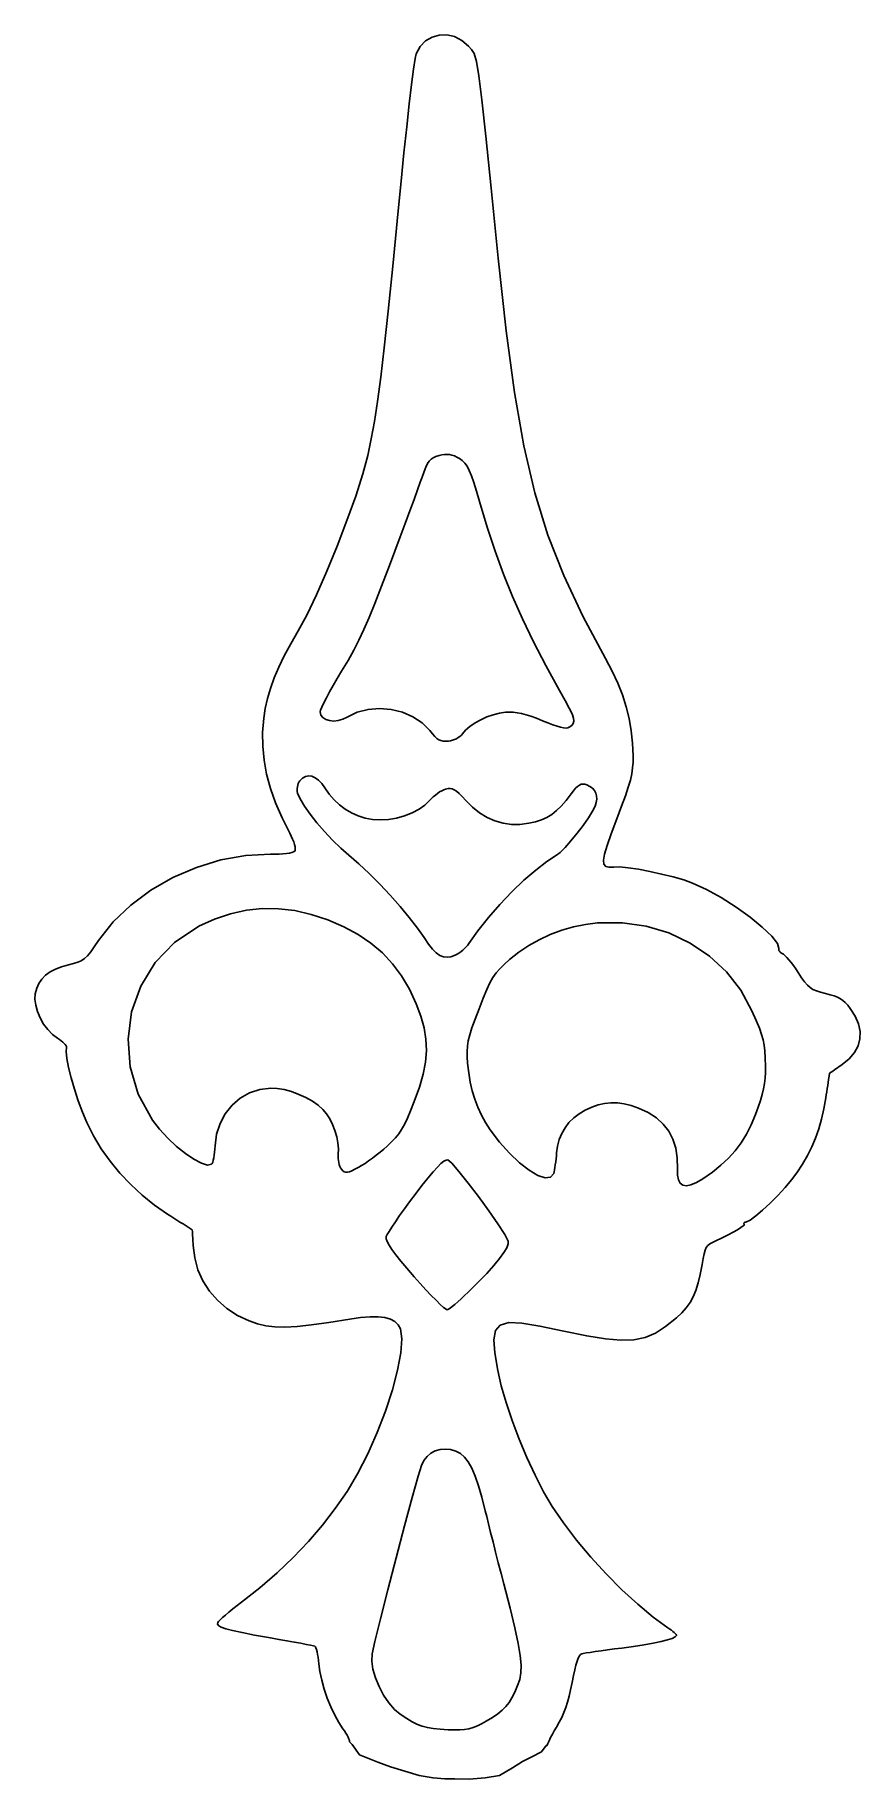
# Model space of a CAD drawing. Extents: x -11.7 to 11.9, y 0.1 to 49.9.
import ezdxf

# ---------------------------------------------------------------- set-up
doc = ezdxf.new("R2010")
doc.units = 0
doc.layers.add('Layer_1', color=7, linetype='CONTINUOUS')

msp = doc.modelspace()

# ---------------------------------------------------------------- linework, layer by layer
at = {"layer": 'Layer_1', "color": 7}
for points in [[(-2.657184, 1.065208), (-2.727673, 1.138855), (-2.733405, 1.176029), (-2.747587, 1.221599), (-2.769444, 1.273922), (-2.798214, 1.33131), (-2.833129, 1.392121), (-2.87342, 1.454665), (-2.918321, 1.517285), (-3.03813, 1.695732), (-3.154936, 1.907032), (-3.265452, 2.142395), (-3.366396, 2.392983), (-3.454478, 2.649974), (-3.526416, 2.904548), (-3.578922, 3.14788), (-3.608712, 3.371151), (-3.618061, 3.467295), (-3.629655, 3.5581), (-3.643014, 3.641497), (-3.657682, 3.715404), (-3.673209, 3.777781), (-3.689134, 3.82656), (-3.705, 3.859657), (-3.720345, 3.875004), (-3.759369, 3.884891), (-3.843098, 3.902459), (-3.966311, 3.926674), (-4.123795, 3.956577), (-4.310334, 3.991165), (-4.520708, 4.029479), (-4.749705, 4.070547), (-4.992106, 4.113364), (-5.443973, 4.193993), (-5.800297, 4.26145), (-6.071106, 4.318671), (-6.266424, 4.368606), (-6.396279, 4.414191), (-6.470696, 4.458377), (-6.4997, 4.504114), (-6.493324, 4.554338), (-6.472588, 4.583952), (-6.428015, 4.630511), (-6.362391, 4.691625), (-6.278493, 4.764923), (-6.179098, 4.848047), (-6.066988, 4.938624), (-5.944945, 5.034266), (-5.815742, 5.1326), (-5.293629, 5.543077), (-4.80062, 5.969191), (-4.337588, 6.409953), (-3.905401, 6.864434), (-3.504931, 7.331631), (-3.137048, 7.810615), (-2.802621, 8.300413), (-2.502521, 8.800051), (-2.208033, 9.370306), (-1.938705, 9.9773), (-1.702167, 10.595203), (-1.506049, 11.198185), (-1.357983, 11.760415), (-1.265595, 12.256064), (-1.236519, 12.659298), (-1.278381, 12.944293), (-1.340336, 13.060392), (-1.433041, 13.152662), (-1.558076, 13.221405), (-1.717011, 13.266918), (-1.911423, 13.289513), (-2.142884, 13.289491), (-2.412971, 13.267152), (-2.723255, 13.222802), (-3.320659, 13.126945), (-3.818139, 13.057134), (-4.231611, 13.013076), (-4.576995, 12.994462), (-4.87021, 13.001063), (-5.127176, 13.032442), (-5.363811, 13.088365), (-5.596035, 13.168531), (-5.935335, 13.328212), (-6.240079, 13.526272), (-6.50774, 13.7593), (-6.735788, 14.023895), (-6.921692, 14.31665), (-7.062925, 14.634161), (-7.156955, 14.973018), (-7.201254, 15.329818), (-7.204069, 15.384959), (-7.206885, 15.440101), (-7.2097, 15.495242), (-7.212516, 15.550384), (-7.215331, 15.605524), (-7.218146, 15.660667), (-7.220962, 15.715809), (-7.223777, 15.770949), (-7.312074, 15.827515), (-7.40037, 15.884082), (-7.488668, 15.940649), (-7.576965, 15.997216), (-7.665262, 16.053781), (-7.753558, 16.110349), (-7.841856, 16.166914), (-7.930153, 16.223481), (-8.301788, 16.480661), (-8.65447, 16.763121), (-8.985828, 17.068172), (-9.293493, 17.393137), (-9.57509, 17.735323), (-9.828252, 18.092049), (-10.050608, 18.460635), (-10.239785, 18.838393), (-10.363624, 19.134753), (-10.482363, 19.457973), (-10.591279, 19.790687), (-10.685663, 20.115524), (-10.760798, 20.415119), (-10.81197, 20.672103), (-10.834464, 20.86911), (-10.82356, 20.988771), (-10.822997, 21.009113), (-10.833892, 21.035174), (-10.855184, 21.06588), (-10.885819, 21.10015), (-10.924745, 21.136912), (-10.970905, 21.175087), (-11.023246, 21.213596), (-11.080712, 21.251364), (-11.223889, 21.359776), (-11.355987, 21.497085), (-11.4734, 21.656039), (-11.572514, 21.82939), (-11.649718, 22.009893), (-11.7014, 22.190299), (-11.723949, 22.363361), (-11.713754, 22.521832), (-11.672817, 22.675761), (-11.610122, 22.814662), (-11.52537, 22.938791), (-11.418259, 23.048408), (-11.288489, 23.143773), (-11.135763, 23.225143), (-10.959781, 23.292779), (-10.760242, 23.34694), (-10.615439, 23.382043), (-10.496839, 23.419418), (-10.39668, 23.465359), (-10.307205, 23.526154), (-10.220651, 23.608102), (-10.129257, 23.717492), (-10.025266, 23.860619), (-9.900913, 24.043776), (-9.484262, 24.574153), (-8.982066, 25.055536), (-8.40886, 25.480637), (-7.779177, 25.842173), (-7.107554, 26.132858), (-6.408524, 26.345409), (-5.696624, 26.47254), (-4.986385, 26.506967), (-4.864077, 26.506511), (-4.746512, 26.509887), (-4.636509, 26.516762), (-4.536892, 26.526801), (-4.45048, 26.539638), (-4.380091, 26.554946), (-4.328551, 26.572374), (-4.298676, 26.591572), (-4.285688, 26.61965), (-4.282538, 26.662531), (-4.288661, 26.71808), (-4.303476, 26.78417), (-4.326416, 26.858665), (-4.356905, 26.939437), (-4.394375, 27.024351), (-4.438249, 27.111279), (-4.660477, 27.552037), (-4.844359, 27.977447), (-4.990649, 28.390826), (-5.1001, 28.795487), (-5.173468, 29.194752), (-5.211506, 29.591932), (-5.214966, 29.990345), (-5.184604, 30.393306), (-5.142264, 30.673103), (-5.079062, 30.956534), (-4.993905, 31.246372), (-4.885704, 31.545383), (-4.753362, 31.856337), (-4.595788, 32.182006), (-4.411893, 32.525156), (-4.200582, 32.888558), (-3.952832, 33.342478), (-3.673689, 33.924244), (-3.378727, 34.594608), (-3.083517, 35.314319), (-2.803632, 36.044127), (-2.554644, 36.744779), (-2.352125, 37.377031), (-2.21165, 37.901627), (-2.109826, 38.375376), (-2.016731, 38.877371), (-1.927009, 39.450665), (-1.835297, 40.138318), (-1.736238, 40.983387), (-1.624472, 42.028929), (-1.494641, 43.317998), (-1.341385, 44.893657), (-1.257713, 45.746177), (-1.175407, 46.552456), (-1.096571, 47.294068), (-1.023309, 47.952579), (-0.957727, 48.509563), (-0.901929, 48.946587), (-0.858023, 49.245224), (-0.828111, 49.387041), (-0.7141, 49.594857), (-0.558646, 49.753924), (-0.372016, 49.862771), (-0.164474, 49.919923), (0.053712, 49.923908), (0.272278, 49.873248), (0.480959, 49.766467), (0.669491, 49.602098), (0.759953, 49.504939), (0.831316, 49.387355), (0.895367, 49.16519), (0.963892, 48.754292), (1.048675, 48.07051), (1.161503, 47.029684), (1.314161, 45.547666), (1.518435, 43.5403), (1.747419, 41.466867), (1.987701, 39.700031), (2.255773, 38.178373), (2.568116, 36.840476), (2.94122, 35.624928), (3.39157, 34.470309), (3.935653, 33.315206), (4.589955, 32.098204), (4.778539, 31.744022), (4.939166, 31.399038), (5.072875, 31.05957), (5.180701, 30.721936), (5.263684, 30.382452), (5.322863, 30.037429), (5.359276, 29.68319), (5.373959, 29.316046), (5.37235, 29.138293), (5.361163, 28.972467), (5.337126, 28.805923), (5.296979, 28.626012), (5.237451, 28.420092), (5.155277, 28.175511), (5.047189, 27.879627), (4.909923, 27.519796), (4.748156, 27.093406), (4.630808, 26.761012), (4.55718, 26.511945), (4.526586, 26.335527), (4.538337, 26.221082), (4.591728, 26.157937), (4.686076, 26.135418), (4.820688, 26.142856), (4.991328, 26.144742), (5.233067, 26.121688), (5.526251, 26.077704), (5.851219, 26.016792), (6.18831, 25.942951), (6.517865, 25.860183), (6.820229, 25.77249), (7.075738, 25.683873), (7.469253, 25.504782), (7.892145, 25.26895), (8.317496, 24.996866), (8.718386, 24.709011), (9.067896, 24.42587), (9.339107, 24.167923), (9.505098, 23.955657), (9.538952, 23.809555), (9.534898, 23.791064), (9.536343, 23.771784), (9.542903, 23.752278), (9.554156, 23.733119), (9.569696, 23.714869), (9.589121, 23.698098), (9.612024, 23.683374), (9.637998, 23.671267), (9.671183, 23.650911), (9.71476, 23.612577), (9.766871, 23.558482), (9.825662, 23.490845), (9.889273, 23.411894), (9.955851, 23.323849), (10.023539, 23.228931), (10.090482, 23.129367), (10.191883, 22.976746), (10.277786, 22.857416), (10.355471, 22.765802), (10.432217, 22.696331), (10.515309, 22.64343), (10.612024, 22.601521), (10.729644, 22.565033), (10.875451, 22.528389), (11.008665, 22.494438), (11.120775, 22.459916), (11.215855, 22.422322), (11.29802, 22.379241), (11.371346, 22.328163), (11.43992, 22.266612), (11.507835, 22.192116), (11.579175, 22.102193), (11.723476, 21.878676), (11.817913, 21.657615), (11.862783, 21.441124), (11.858384, 21.231316), (11.805011, 21.030299), (11.702964, 20.840194), (11.552539, 20.663111), (11.354032, 20.501162), (11.308612, 20.469782), (11.263192, 20.438403), (11.217768, 20.407024), (11.172348, 20.375644), (11.126927, 20.344267), (11.081505, 20.312888), (11.036085, 20.28151), (10.990663, 20.250128), (10.977029, 20.162096), (10.963394, 20.074061), (10.94976, 19.986029), (10.936125, 19.897995), (10.922491, 19.809961), (10.908856, 19.721926), (10.895222, 19.633894), (10.881588, 19.54586), (10.825974, 19.22983), (10.759795, 18.935307), (10.68155, 18.658387), (10.589742, 18.39517), (10.482865, 18.141754), (10.359425, 17.89424), (10.217918, 17.648726), (10.056845, 17.401309), (9.905836, 17.200367), (9.718468, 16.980096), (9.508485, 16.753768), (9.28964, 16.534652), (9.07568, 16.336017), (8.88035, 16.171135), (8.717404, 16.053273), (8.600586, 15.995704), (8.578622, 15.989148), (8.560709, 15.981954), (8.547057, 15.974394), (8.537874, 15.966683), (8.533363, 15.959032), (8.533667, 15.951701), (8.539123, 15.944902), (8.54989, 15.938878), (8.555562, 15.919869), (8.523749, 15.885218), (8.457838, 15.836921), (8.361223, 15.776966), (8.2373, 15.707355), (8.08946, 15.630073), (7.921098, 15.547118), (7.735608, 15.460487), (7.639917, 15.415069), (7.565583, 15.372227), (7.50861, 15.325008), (7.464998, 15.266464), (7.430757, 15.189643), (7.401883, 15.087601), (7.374379, 14.953386), (7.344251, 14.780049), (7.291717, 14.497617), (7.234207, 14.254509), (7.168627, 14.044331), (7.091891, 13.860688), (7.000902, 13.697184), (6.892577, 13.547422), (6.76382, 13.405008), (6.611547, 13.263546), (6.301714, 13.012763), (6.010743, 12.825316), (5.71602, 12.69851), (5.394931, 12.629639), (5.024866, 12.616011), (4.583207, 12.654922), (4.047342, 12.743676), (3.39466, 12.879572), (2.712887, 13.023203), (2.194728, 13.107281), (1.822041, 13.121016), (1.576679, 13.05365), (1.4405, 12.894397), (1.39536, 12.632482), (1.423114, 12.257126), (1.505619, 11.75755), (1.603365, 11.319426), (1.741773, 10.835238), (1.914358, 10.321172), (2.114635, 9.793418), (2.336119, 9.268165), (2.572328, 8.761601), (2.816777, 8.289918), (3.062982, 7.869296), (3.382697, 7.396365), (3.753636, 6.909), (4.163554, 6.420068), (4.600209, 5.942406), (5.051353, 5.488838), (5.504744, 5.07223), (5.948135, 4.705421), (6.369284, 4.401262), (6.421891, 4.36529), (6.470277, 4.329957), (6.513434, 4.296145), (6.55035, 4.264781), (6.580015, 4.236734), (6.60142, 4.212914), (6.613566, 4.194236), (6.615415, 4.181612), (6.575337, 4.140727), (6.487149, 4.097864), (6.352657, 4.053466), (6.173668, 4.007911), (5.951988, 3.961627), (5.689424, 3.915038), (5.387779, 3.868555), (5.048864, 3.822575), (4.841634, 3.795683), (4.643406, 3.769172), (4.458869, 3.74371), (4.292711, 3.719982), (4.149622, 3.698673), (4.034288, 3.680466), (3.951403, 3.666016), (3.905652, 3.65613), (3.872912, 3.636356), (3.840548, 3.595593), (3.808143, 3.532577), (3.775305, 3.446077), (3.741558, 3.33486), (3.706523, 3.197694), (3.669777, 3.033332), (3.630902, 2.840543), (3.587858, 2.62976), (3.544247, 2.442462), (3.498494, 2.274161), (3.449016, 2.12034), (3.394244, 1.976497), (3.332595, 1.838145), (3.262494, 1.700751), (3.182363, 1.559844), (3.12247, 1.45681), (3.066523, 1.35627), (3.015755, 1.260735), (2.971393, 1.172713), (2.934672, 1.094731), (2.906815, 1.029296), (2.890301, 1.038879), (2.754335, 0.859033), (2.48414, 0.711981), (2.214259, 0.579926), (1.928452, 0.403214), (1.5518, 0.183442), (1.148318, 0.114144), (0.685529, 0.076057), (0.283617, 0.081685), (-0.007906, 0.079404), (-0.343754, 0.107984), (-0.738595, 0.182787), (-1.147479, 0.302857), (-1.556362, 0.422911), (-1.919981, 0.557019), (-2.446854, 0.769506), (-2.65718, 1.065284)], [(-2.794524, 30.429687), (-2.513513, 30.566189), (-2.202712, 30.645819), (-1.875113, 30.670682), (-1.543714, 30.642893), (-1.221506, 30.564556), (-0.921485, 30.437785), (-0.656645, 30.264691), (-0.43998, 30.04738), (-0.362272, 29.951528), (-0.295371, 29.876543), (-0.235432, 29.820231), (-0.178612, 29.780386), (-0.121063, 29.754813), (-0.058939, 29.741306), (0.011604, 29.737686), (0.094412, 29.741732), (0.152442, 29.749824), (0.211535, 29.764532), (0.270045, 29.785019), (0.326323, 29.810454), (0.378721, 29.839999), (0.425594, 29.872824), (0.46529, 29.908095), (0.496164, 29.944977), (0.588249, 30.052786), (0.710905, 30.158503), (0.857681, 30.25887), (1.02213, 30.350636), (1.1978, 30.430543), (1.378245, 30.495337), (1.557012, 30.541763), (1.727657, 30.566565), (1.838549, 30.571143), (1.950093, 30.566991), (2.064947, 30.55353), (2.185772, 30.530111), (2.315231, 30.496133), (2.455981, 30.45099), (2.610686, 30.394072), (2.782004, 30.324768), (2.939663, 30.260619), (3.078726, 30.20827), (3.199651, 30.167606), (3.302893, 30.138516), (3.388907, 30.120886), (3.458152, 30.114604), (3.511085, 30.119548), (3.548162, 30.13562), (3.618632, 30.191633), (3.664992, 30.246883), (3.684338, 30.312504), (3.673764, 30.399638), (3.630369, 30.519421), (3.551244, 30.682993), (3.433487, 30.901492), (3.274191, 31.186056), (2.880003, 31.902683), (2.528449, 32.579923), (2.213701, 33.231539), (1.929936, 33.871299), (1.671329, 34.51296), (1.432053, 35.170286), (1.206284, 35.857042), (0.988197, 36.586986), (0.901041, 36.884608), (0.82462, 37.127305), (0.755699, 37.321958), (0.691043, 37.475434), (0.627418, 37.59461), (0.561593, 37.686358), (0.490331, 37.757554), (0.410398, 37.815071), (0.335834, 37.857946), (0.265059, 37.891159), (0.196477, 37.914945), (0.128489, 37.929547), (0.0595, 37.93519), (-0.012088, 37.932117), (-0.087874, 37.920573), (-0.169456, 37.900786), (-0.262709, 37.871865), (-0.338535, 37.839589), (-0.401027, 37.7988), (-0.454279, 37.744341), (-0.502383, 37.671048), (-0.549433, 37.573771), (-0.599518, 37.447348), (-0.656734, 37.286617), (-0.708821, 37.139504), (-0.787051, 36.92325), (-0.887594, 36.64824), (-1.006622, 36.324859), (-1.140297, 35.963484), (-1.284791, 35.574503), (-1.436263, 35.16829), (-1.590891, 34.755234), (-1.813877, 34.165542), (-2.003121, 33.67817), (-2.168025, 33.272338), (-2.318006, 32.927267), (-2.462472, 32.622174), (-2.610837, 32.336283), (-2.772509, 32.048812), (-2.956899, 31.738983), (-3.080416, 31.532292), (-3.195668, 31.333573), (-3.300131, 31.1476), (-3.391281, 30.979142), (-3.466592, 30.832969), (-3.523544, 30.71385), (-3.559604, 30.626557), (-3.572259, 30.575863), (-3.552484, 30.484389), (-3.496971, 30.411267), (-3.412526, 30.357782), (-3.305954, 30.325214), (-3.184065, 30.314841), (-3.053659, 30.327937), (-2.921545, 30.365786), (-2.794523, 30.429664)], [(0.289252, 23.624592), (0.341073, 23.650706), (0.395289, 23.683952), (0.450296, 23.722971), (0.504485, 23.766398), (0.55625, 23.81287), (0.603984, 23.861024), (0.646081, 23.909497), (0.680935, 23.956927), (0.940522, 24.322748), (1.239644, 24.698464), (1.566209, 25.071913), (1.90812, 25.430918), (2.253284, 25.763312), (2.589605, 26.056921), (2.904991, 26.299579), (3.187345, 26.479111), (3.291113, 26.560451), (3.43265, 26.70436), (3.597876, 26.892917), (3.77271, 27.108202), (3.943075, 27.332296), (4.094888, 27.547271), (4.214072, 27.735212), (4.286543, 27.878197), (4.319706, 27.98391), (4.334544, 28.082175), (4.331234, 28.172538), (4.309943, 28.254545), (4.270856, 28.327741), (4.214148, 28.391668), (4.139998, 28.445873), (4.048579, 28.489894), (3.991312, 28.507743), (3.938687, 28.513691), (3.888566, 28.506511), (3.838815, 28.484963), (3.787297, 28.447805), (3.731874, 28.393798), (3.670409, 28.321703), (3.60077, 28.230283), (3.456386, 28.042354), (3.319674, 27.884904), (3.185819, 27.754602), (3.050013, 27.648123), (2.907434, 27.562138), (2.753275, 27.493323), (2.582717, 27.438343), (2.390953, 27.393876), (2.140919, 27.360871), (1.895723, 27.361175), (1.656489, 27.394533), (1.424344, 27.460466), (1.200409, 27.558567), (0.985813, 27.688435), (0.781679, 27.849662), (0.58913, 28.041844), (0.484541, 28.156339), (0.39856, 28.244482), (0.326532, 28.308899), (0.263805, 28.352216), (0.205721, 28.37706), (0.14763, 28.386065), (0.084875, 28.381836), (0.012804, 28.367022), (-0.038496, 28.350032), (-0.095092, 28.323572), (-0.155123, 28.288976), (-0.216719, 28.247585), (-0.27802, 28.200734), (-0.337165, 28.149764), (-0.392286, 28.096009), (-0.441522, 28.04081), (-0.574612, 27.909607), (-0.743286, 27.791591), (-0.939912, 27.689279), (-1.156856, 27.605194), (-1.386487, 27.541856), (-1.621171, 27.50178), (-1.853277, 27.487482), (-2.075171, 27.501506), (-2.282653, 27.541602), (-2.482211, 27.604166), (-2.672505, 27.688321), (-2.852205, 27.793182), (-3.019971, 27.917866), (-3.174473, 28.061496), (-3.314373, 28.223188), (-3.438339, 28.402058), (-3.526444, 28.527273), (-3.618135, 28.624774), (-3.711786, 28.694102), (-3.805772, 28.734795), (-3.898459, 28.746416), (-3.988223, 28.728491), (-4.073437, 28.680571), (-4.152471, 28.602197), (-4.176384, 28.567045), (-4.19619, 28.526858), (-4.211653, 28.483019), (-4.222523, 28.436897), (-4.228543, 28.389886), (-4.229471, 28.343356), (-4.225052, 28.298687), (-4.215027, 28.257257), (-4.139936, 28.08832), (-4.017213, 27.883874), (-3.855227, 27.654063), (-3.662346, 27.409039), (-3.446938, 27.158945), (-3.217371, 26.913934), (-2.982014, 26.684151), (-2.749235, 26.479745), (-2.466444, 26.234881), (-2.169792, 25.956257), (-1.868217, 25.653668), (-1.570657, 25.336902), (-1.286045, 25.015754), (-1.023318, 24.700011), (-0.791414, 24.399474), (-0.59927, 24.12393), (-0.473332, 23.939922), (-0.359124, 23.794856), (-0.252911, 23.686631), (-0.150947, 23.613144), (-0.04949, 23.572293), (0.055199, 23.56198), (0.166864, 23.580083), (0.28924, 23.624526)], [(-6.672477, 17.649044), (-6.656411, 17.670439), (-6.640681, 17.708878), (-6.625629, 17.762172), (-6.611695, 17.828172), (-6.599259, 17.904719), (-6.588732, 17.989651), (-6.580524, 18.080806), (-6.575015, 18.176022), (-6.531043, 18.506679), (-6.431309, 18.813713), (-6.281572, 19.091156), (-6.087583, 19.333044), (-5.855093, 19.533408), (-5.589859, 19.686284), (-5.297631, 19.785707), (-4.984163, 19.82571), (-4.802097, 19.816067), (-4.602037, 19.780641), (-4.392342, 19.722833), (-4.181366, 19.646056), (-3.977467, 19.553707), (-3.789, 19.449198), (-3.624322, 19.335935), (-3.491786, 19.217324), (-3.390133, 19.092795), (-3.297971, 18.946533), (-3.217225, 18.784182), (-3.149821, 18.611385), (-3.097688, 18.43379), (-3.062745, 18.257036), (-3.046921, 18.086774), (-3.052135, 17.928644), (-3.055596, 17.871662), (-3.054181, 17.812368), (-3.048225, 17.752495), (-3.038105, 17.693782), (-3.024197, 17.637965), (-3.006851, 17.586778), (-2.986435, 17.541961), (-2.963316, 17.505248), (-2.926869, 17.463734), (-2.888613, 17.43544), (-2.845823, 17.42067), (-2.795767, 17.419758), (-2.735723, 17.43296), (-2.662963, 17.460593), (-2.574759, 17.502965), (-2.468385, 17.560382), (-2.383852, 17.610717), (-2.287931, 17.673181), (-2.183939, 17.745297), (-2.075196, 17.824593), (-1.965021, 17.908588), (-1.856733, 17.994809), (-1.753653, 18.08078), (-1.659097, 18.164024), (-1.528175, 18.286781), (-1.418869, 18.40036), (-1.325162, 18.514633), (-1.241032, 18.639473), (-1.160459, 18.784755), (-1.077423, 18.960356), (-0.985905, 19.176146), (-0.879881, 19.442001), (-0.732889, 19.848531), (-0.626299, 20.220555), (-0.559938, 20.5671), (-0.533627, 20.897184), (-0.547195, 21.219833), (-0.600459, 21.544076), (-0.693247, 21.878931), (-0.82538, 22.233425), (-1.02077, 22.652789), (-1.245315, 23.032933), (-1.501669, 23.376375), (-1.792488, 23.68563), (-2.120422, 23.963215), (-2.488126, 24.211649), (-2.898252, 24.433446), (-3.353455, 24.631122), (-3.824698, 24.78948), (-4.29263, 24.896068), (-4.757391, 24.950877), (-5.219125, 24.953904), (-5.677974, 24.905134), (-6.134077, 24.804561), (-6.587577, 24.652182), (-7.038617, 24.44799), (-7.732503, 23.990173), (-8.288064, 23.412738), (-8.698999, 22.742041), (-8.958995, 22.00444), (-9.061745, 21.226283), (-9.000946, 20.433933), (-8.770287, 19.65374), (-8.363462, 18.912059), (-8.159628, 18.64929), (-7.924515, 18.394738), (-7.672687, 18.15928), (-7.418708, 17.953794), (-7.17714, 17.789154), (-6.962543, 17.676241), (-6.789483, 17.625931), (-6.672485, 17.649084)], [(3.104098, 17.386939), (3.11528, 17.43197), (3.126927, 17.489758), (3.138715, 17.557909), (3.15029, 17.63403), (3.161312, 17.715727), (3.171427, 17.800611), (3.180311, 17.886285), (3.187609, 17.970357), (3.214685, 18.168613), (3.264017, 18.355111), (3.335225, 18.529288), (3.42793, 18.690568), (3.541751, 18.838387), (3.676307, 18.972172), (3.831221, 19.09136), (4.006112, 19.195376), (4.193173, 19.282698), (4.376169, 19.346852), (4.557593, 19.387921), (4.739945, 19.406001), (4.925712, 19.401195), (5.117394, 19.373559), (5.317484, 19.323203), (5.528478, 19.250214), (5.804237, 19.123476), (6.04017, 18.972322), (6.236678, 18.796123), (6.394165, 18.594255), (6.513034, 18.366088), (6.593685, 18.110998), (6.636521, 17.82836), (6.641953, 17.517547), (6.645447, 17.337877), (6.67253, 17.199884), (6.723788, 17.10334), (6.799802, 17.048019), (6.901152, 17.033691), (7.028423, 17.060123), (7.182191, 17.127095), (7.36304, 17.234371), (7.639609, 17.426382), (7.884162, 17.62073), (8.100189, 17.821666), (8.291181, 18.03344), (8.460624, 18.260292), (8.612011, 18.506469), (8.74883, 18.776222), (8.87457, 19.073796), (8.95347, 19.283968), (9.017363, 19.4709), (9.067494, 19.64064), (9.105103, 19.799241), (9.131428, 19.952752), (9.147717, 20.107224), (9.155193, 20.268707), (9.155107, 20.443252), (9.149541, 20.688839), (9.140412, 20.885594), (9.123423, 21.051245), (9.094296, 21.203516), (9.048743, 21.360138), (8.982481, 21.538834), (8.89122, 21.757335), (8.770678, 22.033362), (8.44998, 22.62362), (8.041628, 23.147391), (7.556524, 23.598466), (7.005572, 23.970628), (6.399673, 24.257669), (5.74973, 24.453373), (5.066648, 24.551526), (4.361327, 24.545913), (4.016654, 24.502782), (3.674123, 24.431882), (3.336993, 24.334569), (3.008516, 24.212201), (2.691943, 24.066127), (2.390532, 23.897703), (2.107535, 23.708284), (1.846205, 23.499223), (1.687591, 23.357733), (1.560458, 23.234378), (1.456089, 23.115121), (1.365762, 22.985909), (1.280757, 22.832699), (1.192355, 22.641443), (1.091841, 22.398098), (0.970486, 22.088615), (0.85638, 21.79023), (0.768667, 21.547534), (0.70462, 21.347532), (0.661508, 21.177233), (0.636607, 21.023637), (0.627184, 20.873753), (0.630514, 20.714584), (0.643868, 20.533138), (0.675336, 20.258484), (0.720105, 19.99673), (0.778583, 19.746673), (0.851178, 19.507109), (0.938302, 19.276839), (1.040359, 19.054657), (1.157761, 18.839361), (1.290916, 18.629754), (1.554953, 18.277845), (1.837716, 17.961944), (2.124498, 17.692121), (2.4006, 17.478462), (2.651318, 17.331034), (2.861949, 17.259923), (3.017793, 17.275202), (3.104133, 17.386954)], [(0.659221, 13.990761), (0.944162, 14.274701), (1.189166, 14.530366), (1.393957, 14.757418), (1.558266, 14.955504), (1.681819, 15.124277), (1.764344, 15.263393), (1.805575, 15.372504), (1.805225, 15.45126), (1.706621, 15.641595), (1.511777, 15.945063), (1.252085, 16.319394), (0.958942, 16.72232), (0.663738, 17.111573), (0.397866, 17.444882), (0.192722, 17.679977), (0.079697, 17.774591), (0.029313, 17.768415), (-0.036237, 17.732682), (-0.11891, 17.665319), (-0.220669, 17.564246), (-0.34347, 17.427389), (-0.489274, 17.252671), (-0.660041, 17.038017), (-0.85773, 16.781349), (-1.014909, 16.572309), (-1.16334, 16.370171), (-1.299645, 16.179872), (-1.420445, 16.00634), (-1.522366, 15.854512), (-1.60203, 15.729321), (-1.656058, 15.635699), (-1.681079, 15.578581), (-1.680531, 15.520709), (-1.653925, 15.441854), (-1.600095, 15.340342), (-1.51787, 15.214498), (-1.406079, 15.062647), (-1.263554, 14.883114), (-1.089123, 14.674226), (-0.881617, 14.434306), (-0.709819, 14.241083), (-0.545562, 14.061563), (-0.392723, 13.899622), (-0.255187, 13.759134), (-0.136833, 13.643981), (-0.041537, 13.558032), (0.026817, 13.505168), (0.064352, 13.489258), (0.094719, 13.502871), (0.142536, 13.534624), (0.205361, 13.582452), (0.280754, 13.644302), (0.366276, 13.718112), (0.459487, 13.801829), (0.557947, 13.893395), (0.659215, 13.99075)], [(0.088917, 1.488264), (0.264948, 1.482484), (0.419225, 1.484614), (0.556932, 1.495869), (0.683245, 1.517331), (0.803344, 1.550155), (0.922408, 1.595481), (1.045616, 1.654451), (1.178149, 1.72819), (1.359085, 1.838495), (1.50907, 1.940951), (1.633709, 2.041962), (1.738608, 2.147946), (1.829367, 2.265278), (1.911593, 2.40036), (1.990888, 2.55958), (2.072854, 2.749343), (2.133478, 2.924762), (2.168365, 3.112015), (2.174662, 3.332015), (2.149541, 3.605677), (2.090154, 3.9539), (1.993662, 4.397612), (1.85722, 4.957728), (1.677988, 5.655131), (1.600506, 5.953662), (1.521999, 6.258718), (1.44463, 6.56172), (1.370561, 6.854091), (1.301956, 7.127251), (1.240979, 7.372637), (1.189793, 7.581671), (1.150561, 7.745774), (1.054264, 8.13232), (0.959438, 8.461163), (0.86409, 8.736331), (0.766229, 8.961856), (0.663862, 9.141771), (0.555, 9.280111), (0.437651, 9.380906), (0.309823, 9.44819), (0.154703, 9.493173), (0.002565, 9.508292), (-0.143497, 9.494816), (-0.280387, 9.454013), (-0.405004, 9.387168), (-0.514255, 9.295547), (-0.605044, 9.180433), (-0.674269, 9.043095), (-0.769863, 8.732716), (-0.939454, 8.124637), (-1.157632, 7.315781), (-1.398985, 6.403047), (-1.6381, 5.483362), (-1.849567, 4.653645), (-2.007974, 4.010801), (-2.087909, 3.651764), (-2.096067, 3.451111), (-2.061184, 3.220874), (-1.989198, 2.973739), (-1.886055, 2.72239), (-1.757703, 2.479544), (-1.610081, 2.25787), (-1.449138, 2.07007), (-1.280819, 1.928828), (-1.096439, 1.808591), (-0.937183, 1.713847), (-0.792365, 1.641157), (-0.651315, 1.587055), (-0.50334, 1.548162), (-0.337766, 1.521012), (-0.143911, 1.502166), (0.088913, 1.488173)]]:
    msp.add_lwpolyline(points, dxfattribs=at)

doc.saveas('drawing.dxf')
